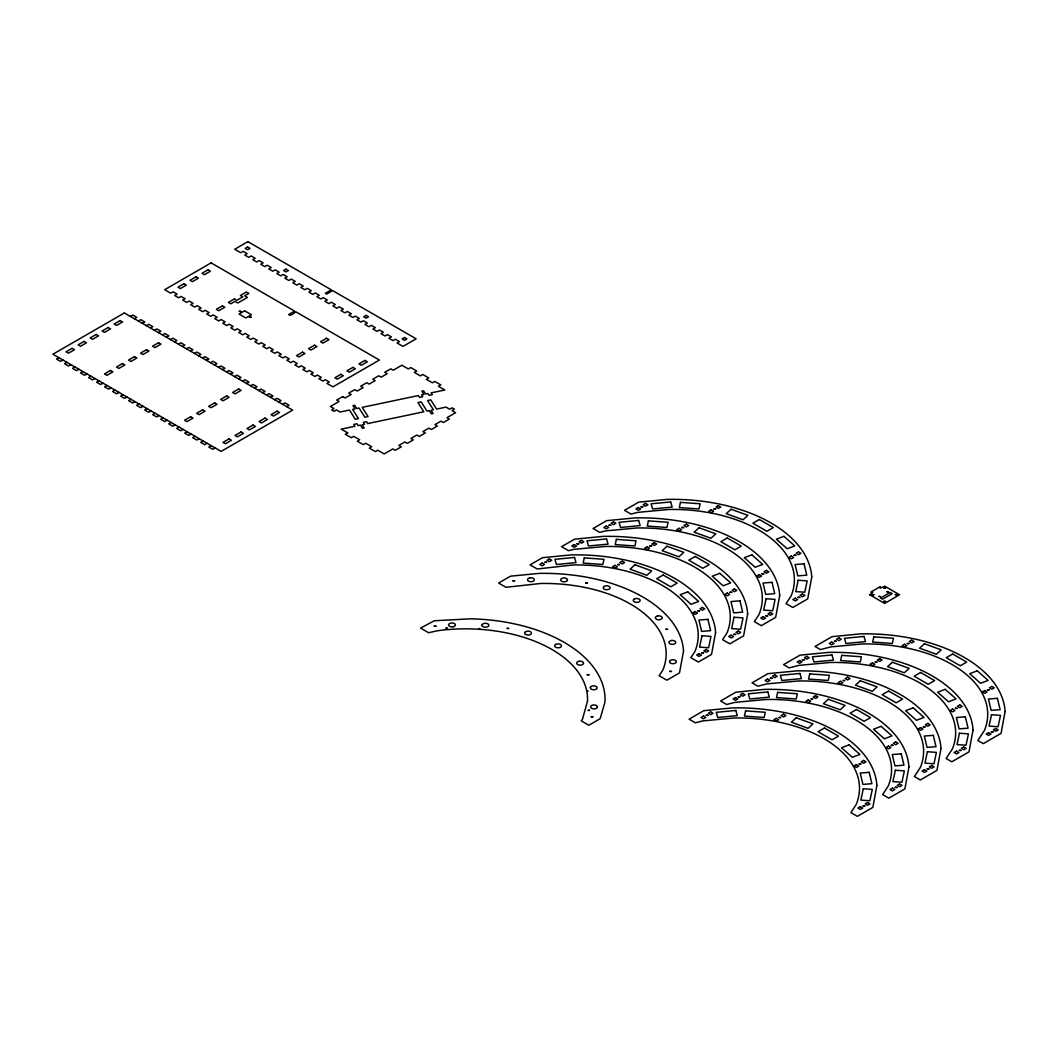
<?xml version="1.0" encoding="UTF-8"?>
<svg xmlns="http://www.w3.org/2000/svg" width="1058" height="1058" viewBox="0 0 1058 1058"><rect width="100%" height="100%" fill="white"/><g stroke="black" fill="none" stroke-linecap="round" stroke-linejoin="round"><path stroke-width="1.5" d="M58.904 357.697L56.51 359.085L60.518 361.4L62.911 360.011M130.385 316.435L132.792 315.046L136.799 317.347L134.392 318.736M66.919 362.325L64.525 363.714L68.532 366.028L70.926 364.64M138.4 321.05L140.807 319.661L144.814 321.976L142.407 323.364M74.933 366.954L72.539 368.343L76.533 370.644L78.94 369.268M146.414 325.679L148.821 324.29L152.828 326.605L150.421 327.993M82.947 371.57L80.54 372.958L84.547 375.273L86.954 373.884M154.428 330.308L156.835 328.919L160.842 331.233L158.435 332.622M90.962 376.198L88.555 377.587L92.562 379.901L94.969 378.513M162.443 334.936L164.85 333.548L168.857 335.862L166.45 337.251M98.976 380.827L96.569 382.216L100.576 384.53L102.983 383.141M170.457 339.565L172.864 338.176L176.871 340.491L174.464 341.879M106.99 385.456L104.583 386.844L108.59 389.159L110.997 387.77M178.471 344.181L180.878 342.805L184.886 345.106L182.479 346.495M115.005 390.085L112.598 391.473L116.605 393.788L119.012 392.399M186.486 348.809L188.893 347.421L192.887 349.735L190.493 351.124M123.019 394.713L120.612 396.102L124.619 398.403L127.026 397.014M194.5 353.438L196.894 352.049L200.901 354.364L198.507 355.752M131.033 399.329L128.626 400.718L132.634 403.032L135.04 401.643M202.514 358.067L204.908 356.678L208.915 358.993L206.522 360.381M139.048 403.958L136.641 405.346L140.648 407.661L143.055 406.272M210.529 362.696L212.923 361.307L216.93 363.621L214.523 365.01M147.062 408.586L144.655 409.975L148.662 412.289L151.069 410.901M218.53 367.324L220.937 365.936L224.944 368.25L222.537 369.639M155.076 413.215L152.669 414.604L156.677 416.918L159.07 415.529M226.544 371.94L228.951 370.551L232.958 372.866L230.551 374.254M163.077 417.844L160.684 419.233L164.691 421.547L167.085 420.158M234.559 376.569L236.966 375.18L240.973 377.494L238.566 378.883M171.092 422.473L168.698 423.848L172.705 426.162L175.099 424.774M242.573 381.197L244.98 379.809L248.987 382.123L246.58 383.512M179.106 427.088L176.712 428.477L180.706 430.791L183.113 429.403M250.587 385.826L252.994 384.438L257.001 386.752L254.594 388.141M187.121 431.717L184.714 433.106L188.721 435.42L191.128 434.031M258.602 390.455L261.009 389.066L265.016 391.381L262.609 392.769M195.135 436.346L192.728 437.734L196.735 440.049L199.142 438.66M266.616 395.084L269.023 393.695L273.03 396.009L270.623 397.385M203.149 440.974L200.742 442.363L204.749 444.677L207.156 443.289M274.63 399.699L277.037 398.311L281.044 400.625L278.638 402.014M211.164 445.603L208.757 446.992L212.764 449.306L215.171 447.918M282.645 404.328L285.052 402.939L289.059 405.254L286.652 406.642M445.762 628.399L447.269 627.87L446.053 628.571M479.274 628.399L479.948 628.888M587.454 690.861L588.129 691.258M589.504 710.011L587.997 710.434M589.213 710.698L588.751 710.341M482.064 624.934L482.038 625.437A3.399 1.957 0 0 0 484.855 627.182A3.399 1.957 0 0 0 488.505 626.058L488.77 625.569A3.399 1.957 0 0 0 486.825 623.466L485.08 623.294A3.399 1.957 0 0 0 482.064 624.934M590.39 687.475L590.562 688.48A3.399 1.957 0 0 0 593.181 689.723L594.08 689.75A3.399 1.957 0 0 0 597.122 687.607A3.399 1.957 0 0 0 593.419 685.835L592.546 685.954A3.399 1.957 0 0 0 590.39 687.475M597.4 706.784L597.069 707.776A3.399 1.957 0 0 1 594.252 708.873L593.366 708.847A3.399 1.957 0 0 1 590.668 706.546A3.399 1.957 0 0 1 594.649 704.998L595.495 705.157A3.399 1.957 0 0 1 597.4 706.784M872.083 594.662L873.882 594.741L872.083 594.662M683.547 651.014L679.5 672.901L666.871 680.188L659.108 675.718L662.863 670.031A121.829 70.331 0 0 0 540.823 583.474L505.962 587.296L498.596 583.037L510.459 576.187L538.958 573.41A139.59 80.593 0 0 1 683.547 651.014M715.592 632.499L711.545 654.399L698.346 662.017L690.848 657.679L694.921 651.516A121.829 70.331 0 0 0 572.881 564.972L537.226 568.992L530.071 564.866L542.503 557.685L571.016 554.908A139.59 80.593 0 0 1 715.592 632.499M747.649 613.997L743.602 635.884L729.835 643.833L722.588 639.654L726.965 633.015A121.829 70.331 0 0 0 604.938 546.47L573.529 549.393L568.503 550.689L561.56 546.682L574.56 539.183L603.073 536.393A139.59 80.593 0 0 1 747.649 613.997M779.706 595.495L775.659 617.383L761.324 625.662L754.328 621.628L759.022 614.513A121.829 70.331 0 0 0 636.982 527.968L605.586 530.878L599.767 532.386L593.049 528.511L606.618 520.668L635.117 517.891A139.59 80.593 0 0 1 779.706 595.495M811.764 576.98L807.717 598.881L792.812 607.477L786.068 603.589L791.08 596.011A121.829 70.331 0 0 0 669.04 509.453L637.643 512.376L631.031 514.082L624.524 510.326L638.662 502.166L667.175 499.389A139.59 80.593 0 0 1 811.764 576.98M876.884 785.512L872.837 807.399L857.364 816.34L850.883 812.597L856.2 804.53A121.829 70.331 0 0 0 734.173 717.985L702.763 720.895L695.384 722.812L689.089 719.175L703.795 710.685L732.308 707.908A139.59 80.593 0 0 1 876.884 785.512M908.941 766.997L904.894 788.898L888.852 798.155L882.623 794.558L888.257 786.028A121.829 70.331 0 0 0 766.217 699.47L734.821 702.393L726.648 704.509L720.577 701.004L735.852 692.183L764.352 689.406A139.59 80.593 0 0 1 908.941 766.997M940.998 748.495L936.952 770.396L920.328 779.984L914.363 776.532L920.315 767.513A121.829 70.331 0 0 0 798.274 680.968L766.878 683.891L757.912 686.206L752.053 682.833L767.896 673.682L796.41 670.904A139.59 80.593 0 0 1 940.998 748.495M973.043 729.994L968.996 751.881L951.816 761.8L946.103 758.507L952.359 749.011A121.829 70.331 0 0 0 830.332 662.467L798.935 665.376L789.175 667.902L783.542 664.649L799.954 655.166L828.467 652.389A139.59 80.593 0 0 1 973.043 729.994M1005.1 711.492L1001.053 733.379L983.305 743.629L977.843 740.468L984.416 730.509A121.829 70.331 0 0 0 862.376 643.952L830.98 646.874L820.453 649.599L815.03 646.478L832.011 636.665L860.511 633.887A139.59 80.593 0 0 1 1005.1 711.492M701.996 635.739L699.589 647.112L708.582 647.747L711.002 636.387L701.996 635.739M734.054 617.237L731.633 628.597L740.64 629.245L743.047 617.872L734.054 617.237M766.111 598.735L763.691 610.096L772.684 610.731L775.104 599.37L766.111 598.735M798.155 580.234L795.748 591.594L804.741 592.229L807.148 580.908L798.155 580.234M863.288 788.752L860.868 800.112L869.874 800.761L872.281 789.387L863.288 788.752M895.346 770.25L892.926 781.611L901.919 782.246L904.339 770.885L895.346 770.25M927.39 751.735L924.983 763.109L933.976 763.744L936.396 752.383L927.39 751.735M959.447 733.234L957.027 744.594L966.033 745.242L968.454 733.868L959.447 733.234M991.505 714.732L989.085 726.092L998.078 726.727L1000.498 715.367L991.505 714.732M584.281 557.883L583.156 563.068L602.835 564.483L603.959 559.298L584.281 557.883M616.338 539.368L615.214 544.566L634.893 545.981L636.017 540.783L616.338 539.368M648.382 520.867L647.271 526.064L666.95 527.479L668.074 522.282L648.382 520.867M680.439 502.365L679.315 507.549L699.007 508.964L700.118 503.78L680.439 502.365M745.573 710.883L744.448 716.081L764.127 717.496L765.251 712.298L745.573 710.883M777.63 692.382L776.506 697.579L796.185 698.994L797.309 693.797L777.63 692.382M809.674 673.88L808.55 679.064L828.242 680.479L829.353 675.295L809.674 673.88M841.732 655.365L840.607 660.562L860.286 661.977L861.41 656.78L841.732 655.365M873.789 636.863L872.665 642.061L892.344 643.476L893.468 638.278L873.789 636.863M239.28 311.33L241.065 311.462L239.28 311.33M249.463 317.202L251.235 317.334L249.463 317.202M434.269 626.124L435.936 626.257L434.269 626.124M512.892 580.749L514.558 580.868L512.892 580.749M507.126 628.399L508.792 628.531L507.218 628.28M544.949 562.234L546.616 562.367L544.949 562.234M576.994 543.733L578.673 543.865L576.994 543.733M585.735 583.011L587.415 583.143L585.735 583.011M609.051 525.231L610.717 525.35L609.051 525.231M587.256 674.66L588.936 674.792L587.256 674.66M617.793 564.509L619.459 564.628L617.793 564.509M591.197 716.716L592.864 716.848L591.197 716.716M641.108 506.716L642.775 506.848L641.108 506.716M649.85 546.007L651.516 546.126L649.85 546.007M681.894 527.492L683.574 527.625L681.894 527.492M665.866 629.272L667.545 629.404L665.866 629.272M669.807 671.341L671.486 671.473L669.807 671.341M713.952 508.991L715.618 509.123L713.952 508.991M697.923 610.77L699.589 610.902L697.923 610.77M701.864 652.839L703.53 652.958L701.864 652.839M729.98 592.268L731.647 592.387L729.98 592.268M706.228 715.248L707.908 715.367L706.228 715.248M733.921 634.324L735.588 634.456L733.921 634.324M762.038 573.753L763.704 573.886L762.038 573.753M738.286 696.733L739.952 696.865L738.286 696.733M765.966 615.822L767.645 615.954L765.966 615.822M794.082 555.252L795.761 555.384L794.082 555.252M770.343 678.231L772.009 678.363L770.343 678.231M798.023 597.32L799.689 597.439L798.023 597.32M779.085 717.509L780.751 717.641L779.164 717.39M802.387 659.729L804.067 659.848L802.387 659.729M811.129 699.007L812.808 699.14L811.221 698.888M834.445 641.227L836.111 641.346L834.445 641.227M843.186 680.506L844.853 680.625L843.266 680.387M869.623 594.675L884.594 603.417L899.578 594.768L884.594 586.106L881.79 587.6L879.78 586.899L870.879 592.057L872.176 593.141L869.623 594.675M871.673 592.189L872.89 592.282L871.726 592.096M879.687 587.56L880.904 587.653L879.687 587.56M879.026 596.434L880.243 596.527L879.026 596.434M883.721 587.917L885.493 588.063L883.8 587.798M883.721 601.341L885.493 601.473L883.721 601.341M887.027 591.806L888.257 591.898L887.027 591.806M875.244 661.991L876.91 662.123L875.244 661.991M895.332 594.636L897.118 594.768L895.332 594.636M859.215 763.783L860.881 763.902L859.215 763.783M863.156 805.839L864.822 805.971L863.156 805.839M907.288 643.489L908.967 643.621L907.288 643.489M891.272 745.268L892.939 745.401L891.272 745.268M895.2 787.337L896.88 787.469L895.2 787.337M923.317 726.767L924.996 726.899L923.317 726.767M927.258 768.835L928.924 768.954L927.258 768.835M955.374 708.265L957.04 708.384L955.374 708.265M959.315 750.32L960.981 750.453L959.315 750.32M987.431 689.75L989.098 689.882L987.431 689.75M991.359 731.819L993.039 731.951L991.359 731.819M587.494 701.19L582.442 719.321L581.252 720.842L588.83 725.246L600.124 718.726L604.938 702.274A139.59 80.593 0 0 0 470.532 618.798L434.256 620.781L420.555 628.095L428.556 632.724L437.589 630.74A121.829 70.331 0 0 1 587.494 701.19M524.847 632.459L524.662 632.949A3.399 1.957 0 0 0 525.456 634.39L526.897 634.959A3.399 1.957 0 0 0 530.838 634.231L531.248 633.782A3.399 1.957 0 0 0 529.185 631.269A3.399 1.957 0 0 0 524.847 632.459M669.74 661.025L669.569 662.043A3.399 1.957 0 0 0 671.737 663.551L672.597 663.67A3.399 1.957 0 0 0 676.234 662.149A3.399 1.957 0 0 0 674.118 659.875L673.245 659.756A3.399 1.957 0 0 0 669.74 661.025M567.419 580.062L567.22 580.564A3.399 1.957 0 0 1 564.588 581.807L562.843 581.702A3.399 1.957 0 0 1 560.687 580.194L560.661 579.678A3.399 1.957 0 0 1 564.364 577.919A3.399 1.957 0 0 1 567.419 580.062M603.761 586.74L603.417 587.216A3.399 1.957 0 0 0 605.348 589.557A3.399 1.957 0 0 0 609.606 588.751L609.963 588.288A3.399 1.957 0 0 0 609.13 586.383L607.609 585.854A3.399 1.957 0 0 0 603.761 586.74M634.932 564.76L630.092 569.178L646.861 575.301L651.702 570.87L634.932 564.76M666.99 546.259L662.149 550.676L678.905 556.799L683.759 552.369L666.99 546.259M699.047 527.744L694.193 532.174L710.963 538.284L715.803 533.867L699.047 527.744M731.091 509.242L726.251 513.659L743.02 519.782L747.861 515.365L731.091 509.242M796.224 717.76L791.384 722.191L808.14 728.314L812.994 723.884L796.224 717.76M828.282 699.259L823.428 703.689L840.197 709.799L845.038 705.382L828.282 699.259M860.326 680.757L855.486 685.174L872.255 691.297L877.095 686.867L860.326 680.757M892.383 662.242L887.543 666.672L904.299 672.795L909.153 668.365L892.383 662.242M924.441 643.74L919.6 648.17L936.356 654.28L941.197 649.863L924.441 643.74M634.245 599.106L633.716 599.516A3.399 1.957 0 0 0 633.808 601.473L635.091 602.174A3.399 1.957 0 0 0 638.49 602.121L639.177 601.804A3.399 1.957 0 0 0 639.045 599.026A3.399 1.957 0 0 0 634.245 599.106M555.754 644.415L555.199 644.811A3.399 1.957 0 0 0 555.106 646.769L556.323 647.509A3.399 1.957 0 0 0 559.722 647.562L560.436 647.258A3.399 1.957 0 0 0 560.568 644.481A3.399 1.957 0 0 0 555.754 644.415M124.381 312.956L52.9 354.232L221.175 451.382L292.656 410.107L124.381 312.956M211.097 262.887L164.651 289.707L170.655 293.185L173.062 291.796L177.07 294.111L174.663 295.499L178.67 297.801L181.077 296.425L185.084 298.726L182.677 300.115L186.684 302.429L189.091 301.041L193.098 303.355L190.691 304.744L194.698 307.058L197.105 305.669L201.113 307.984L198.706 309.372L202.713 311.687L205.12 310.298L209.114 312.613L206.72 314.001L210.727 316.316L213.121 314.927L217.128 317.241L214.734 318.63L218.742 320.944L221.135 319.556L225.142 321.87L222.749 323.245L226.756 325.56L229.15 324.171L233.157 326.486L230.75 327.874L234.757 330.189L237.164 328.8L241.171 331.114L238.764 332.503L242.771 334.817L245.178 333.429L249.185 335.743L246.779 337.132L250.786 339.446L253.193 338.057L257.2 340.372L254.793 341.76L258.8 344.075L261.207 342.686L265.214 345.001L262.807 346.389L266.814 348.704L269.221 347.315L273.228 349.629L270.822 351.005L274.829 353.319L277.236 351.93L281.243 354.245L278.836 355.633L282.843 357.948L285.25 356.559L289.257 358.874L286.85 360.262L290.857 362.577L293.264 361.188L297.272 363.502L294.865 364.891L298.872 367.205L301.279 365.817L305.286 368.131L302.879 369.52L306.886 371.834L309.293 370.445L313.287 372.76L310.893 374.148L314.9 376.463L317.294 375.074L321.301 377.375L318.908 378.764L322.915 381.078L325.309 379.69L329.316 382.004L326.922 383.393L332.926 386.871L379.386 360.037L295.883 311.832L291.942 314.583L289.879 315.31L288.596 314.57L294.6 311.092L211.097 262.887M247.863 241.66L234.717 249.252L240.735 252.717L243.142 251.328L247.149 253.642L244.742 255.031L248.749 257.345L251.156 255.957L255.163 258.271L252.756 259.66L256.763 261.974L259.157 260.585L263.164 262.9L260.771 264.288L264.778 266.603L267.171 265.214L271.179 267.529L268.785 268.917L272.792 271.232L275.186 269.843L279.193 272.157L276.799 273.546L280.793 275.86L283.2 274.472L287.207 276.773L284.8 278.161L288.808 280.476L291.214 279.087L295.222 281.402L292.815 282.79L296.822 285.105L299.229 283.716L303.236 286.03L300.829 287.419L304.836 289.733L307.243 288.345L311.25 290.659L308.843 292.048L312.851 294.362L315.258 292.973L319.265 295.288L316.858 296.676L320.865 298.991L323.272 297.602L327.279 299.917L324.872 301.305L328.879 303.606L331.286 302.231L335.293 304.532L332.886 305.921L336.894 308.235L339.301 306.846L343.308 309.161L340.901 310.549L344.908 312.864L347.315 311.475L351.322 313.79L348.915 315.178L352.922 317.493L355.329 316.104L359.336 318.418L356.93 319.807L360.937 322.121L363.33 320.733L367.338 323.047L364.944 324.436L368.951 326.75L371.345 325.361L375.352 327.676L372.958 329.064L376.965 331.366L379.359 329.977L383.366 332.291L380.973 333.68L384.967 335.994L387.373 334.606L391.381 336.92L388.974 338.309L392.981 340.623L395.388 339.234L399.395 341.549L396.988 342.937L403.005 346.402L416.151 338.825L332.648 290.606L326.631 294.084L325.348 293.344L331.366 289.866L247.863 241.66M72.089 348.333L66.085 351.798L68.492 353.187L74.496 349.722L72.089 348.333M84.111 341.39L78.107 344.855L80.501 346.244L86.518 342.779L84.111 341.39M96.133 334.447L90.128 337.912L92.522 339.301L98.539 335.836L96.133 334.447M108.154 327.504L102.137 330.982L104.544 332.371L110.561 328.893L108.154 327.504M120.176 320.574L114.158 324.039L116.565 325.428L122.583 321.963L120.176 320.574M183.999 283.716L177.982 287.194L180.389 288.583L186.406 285.105L183.999 283.716M196.021 276.773L190.004 280.251L192.411 281.64L198.428 278.161L196.021 276.773M208.042 269.843L202.025 273.308L204.432 274.696L210.436 271.232L208.042 269.843M247.625 246.99L245.218 248.379L247.625 249.754L250.032 248.379L247.625 246.99M110.482 370.485L104.464 373.963L106.871 375.352L112.875 371.874L110.482 370.485M122.49 363.542L116.486 367.02L118.893 368.409L124.897 364.931L122.49 363.542M134.511 356.612L128.507 360.077L130.914 361.466L136.918 358.001L134.511 356.612M146.533 349.669L140.529 353.134L142.936 354.523L148.94 351.058L146.533 349.669M158.555 342.726L152.55 346.204L154.944 347.593L160.961 344.114L158.555 342.726M222.378 305.881L216.374 309.346L218.781 310.735L224.785 307.27L222.378 305.881M234.4 298.938L228.396 302.416L230.803 303.791L235.008 301.371L237.812 302.985L247.427 297.43L244.623 295.817L248.828 293.383L246.421 291.995L240.417 295.473L242.811 296.862L236.807 300.327L234.4 298.938M286.004 269.142L283.61 270.531L286.004 271.919L288.411 270.531L286.004 269.142M244.649 310.814L239.042 314.054L245.853 317.982L251.46 314.742L244.649 310.814M190.612 416.746L184.595 420.224L187.002 421.613L193.019 418.135L190.612 416.746M202.633 409.816L196.616 413.281L199.023 414.67L205.027 411.205L202.633 409.816M214.655 402.873L208.638 406.338L211.045 407.727L217.049 404.262L214.655 402.873M226.663 395.93L220.659 399.408L223.066 400.797L229.07 397.319L226.663 395.93M238.685 389L232.681 392.465L235.088 393.854L241.092 390.376L238.685 389M302.522 352.142L296.505 355.62L298.911 356.996L304.916 353.531L302.522 352.142M314.53 345.199L308.526 348.677L310.933 350.066L316.937 346.588L314.53 345.199M326.552 338.269L320.548 341.734L322.954 343.123L328.959 339.658L326.552 338.269M366.147 315.416L363.74 316.792L366.147 318.18L368.541 316.792L366.147 315.416M228.991 438.911L222.987 442.389L225.394 443.765L231.398 440.3L228.991 438.911M241.012 431.968L235.008 435.446L237.402 436.835L243.419 433.357L241.012 431.968M253.034 425.038L247.017 428.503L249.423 429.892L255.441 426.427L253.034 425.038M265.055 418.095L259.038 421.56L261.445 422.949L267.462 419.484L265.055 418.095M277.077 411.152L271.06 414.63L273.467 416.019L279.471 412.541L277.077 411.152M340.901 374.307L334.883 377.772L337.29 379.161L343.308 375.696L340.901 374.307M352.922 367.364L346.905 370.829L349.312 372.218L355.329 368.753L352.922 367.364M364.944 360.421L358.926 363.899L361.333 365.288L367.338 361.81L364.944 360.421M404.526 337.568L402.119 338.957L404.526 340.345L406.933 338.957L404.526 337.568M342.699 396.605L336.695 400.069L339.102 401.458L330.413 406.47L334.024 408.547L331.617 409.935L334.024 411.324L336.431 409.935L340.041 412.025L349.471 410.041L355.276 419.259L358.477 418.584L352.658 409.367L354.999 408.877L352.975 405.65L354.668 405.293L356.705 408.52L359.046 408.031L364.865 417.249L368.065 416.574L362.246 407.356L418.373 395.56L419.537 397.411L422.724 396.737L421.56 394.885L423.901 394.396L421.877 391.169L423.57 390.812L425.607 394.039L427.948 393.55L429.112 395.388L432.312 394.713L431.148 392.875L444.823 390.005L438.382 386.289L440.789 384.9L434.772 381.422L432.378 382.811L426.361 379.346L428.768 377.957L422.75 374.492L420.357 375.881L414.339 372.403L416.746 371.014L410.742 367.549L408.335 368.938L401.881 365.208L393.192 370.234L390.786 368.845L384.768 372.31L387.175 373.699L381.171 377.177L378.764 375.788L372.76 379.253L375.154 380.642L369.149 384.107L366.742 382.718L360.738 386.196L363.132 387.585L357.128 391.05L354.721 389.661L348.717 393.126L351.124 394.515L345.106 397.993L342.699 396.605M347.672 432.854L345.278 434.243L351.282 437.708L353.689 436.332L359.694 439.797L357.287 441.186L363.304 444.651L365.711 443.262L371.715 446.74L369.308 448.129L375.326 451.594L377.732 450.205L384.173 453.935L392.875 448.909L395.269 450.298L401.286 446.833L398.879 445.444L404.897 441.966L407.29 443.355L413.308 439.89L410.901 438.501L416.905 435.036L419.312 436.425L425.329 432.947L422.922 431.558L428.926 428.093L431.333 429.482L437.351 426.004L434.944 424.615L440.948 421.15L443.355 422.539L449.359 419.074L446.965 417.685L455.641 412.673L452.031 410.583L454.437 409.195L452.031 407.819L449.624 409.195L446.026 407.118L436.597 409.102L430.778 399.884L427.577 400.546L433.396 409.777L431.056 410.266L433.092 413.493L431.386 413.85L429.35 410.623L427.009 411.112L421.19 401.895L418.003 402.569L423.808 411.787L367.695 423.584L366.531 421.732L363.33 422.406L364.494 424.245L362.153 424.747L364.19 427.974L362.484 428.331L360.447 425.104L358.107 425.594L356.943 423.755L353.742 424.417L354.906 426.268L341.231 429.138L347.672 432.854M542.159 563.054L539.752 564.443L542.159 565.832L544.566 564.443L542.159 563.054M549.366 558.889L546.96 560.277L549.366 561.666L551.773 560.277L549.366 558.889M574.216 544.553L571.809 545.941L574.216 547.33L576.61 545.941L574.216 544.553M581.424 540.387L579.017 541.775L581.424 543.164L583.831 541.775L581.424 540.387M606.26 526.051L603.867 527.439L606.26 528.828L608.667 527.439L606.26 526.051M613.481 521.885L611.074 523.274L613.481 524.662L615.875 523.274L613.481 521.885M638.318 507.536L635.911 508.924L638.318 510.313L640.725 508.924L638.318 507.536M645.525 503.383L643.132 504.772L645.525 506.147L647.932 504.772L645.525 503.383M615.002 565.329L612.608 566.718L615.002 568.106L617.409 566.718L615.002 565.329M622.223 561.163L619.816 562.552L622.223 563.94L624.617 562.552L622.223 561.163M647.06 546.827L644.653 548.216L647.06 549.591L649.467 548.216L647.06 546.827M654.267 542.661L651.873 544.05L654.267 545.439L656.674 544.05L654.267 542.661M679.117 528.312L676.71 529.701L679.117 531.09L681.511 529.701L679.117 528.312M686.325 524.146L683.918 525.535L686.325 526.924L688.732 525.535L686.325 524.146M711.161 509.811L708.767 511.199L711.161 512.588L713.568 511.199L711.161 509.811M718.382 505.645L715.975 507.033L718.382 508.422L720.776 507.033L718.382 505.645M663.154 575.01L656.74 578.713L670.759 586.806L677.173 583.103L663.154 575.01M695.199 556.495L688.798 560.198L702.816 568.291L709.23 564.602L695.199 556.495M727.256 537.993L720.842 541.696L734.874 549.79L741.274 546.087L727.256 537.993M759.313 519.491L752.899 523.194L766.918 531.288L773.332 527.585L759.313 519.491M695.146 611.59L692.739 612.979L695.146 614.367L697.539 612.979L695.146 611.59M702.353 607.424L699.946 608.813L702.353 610.202L704.76 608.813L702.353 607.424M727.19 593.088L724.783 594.477L727.19 595.866L729.597 594.477L727.19 593.088M734.411 588.922L732.004 590.311L734.411 591.7L736.804 590.311L734.411 588.922M759.247 574.587L756.84 575.975L759.247 577.351L761.654 575.975L759.247 574.587M766.455 570.421L764.048 571.809L766.455 573.198L768.862 571.809L766.455 570.421M791.305 556.072L788.898 557.46L791.305 558.849L793.698 557.46L791.305 556.072M798.512 551.906L796.105 553.294L798.512 554.683L800.919 553.294L798.512 551.906M699.074 653.659L696.68 655.047L699.074 656.436L701.48 655.047L699.074 653.659M706.294 649.493L703.887 650.882L706.294 652.27L708.688 650.882L706.294 649.493M731.131 635.144L728.724 636.532L731.131 637.921L733.538 636.532L731.131 635.144M738.339 630.991L735.945 632.38L738.339 633.768L740.745 632.38L738.339 630.991M763.188 616.642L760.781 618.031L763.188 619.419L765.595 618.031L763.188 616.642M770.396 612.476L767.989 613.865L770.396 615.253L772.803 613.865L770.396 612.476M795.232 598.14L792.839 599.529L795.232 600.918L797.639 599.529L795.232 598.14M802.453 593.974L800.046 595.363L802.453 596.752L804.86 595.363L802.453 593.974M890.201 592.454L880.587 598.008L882.584 599.159L892.198 593.604L890.201 592.454M703.451 716.068L701.044 717.456L703.451 718.845L705.845 717.456L703.451 716.068M710.659 711.902L708.252 713.29L710.659 714.679L713.066 713.29L710.659 711.902M735.495 697.566L733.101 698.941L735.495 700.33L737.902 698.941L735.495 697.566M742.716 693.4L740.309 694.789L742.716 696.177L745.123 694.789L742.716 693.4M767.553 679.051L765.146 680.439L767.553 681.828L769.96 680.439L767.553 679.051M774.76 674.885L772.366 676.274L774.76 677.662L777.167 676.274L774.76 674.885M799.61 660.549L797.203 661.938L799.61 663.326L802.017 661.938L799.61 660.549M806.818 656.383L804.411 657.772L806.818 659.16L809.225 657.772L806.818 656.383M831.654 642.047L829.26 643.436L831.654 644.825L834.061 643.436L831.654 642.047M838.875 637.881L836.468 639.27L838.875 640.659L841.282 639.27L838.875 637.881M776.294 718.329L773.887 719.718L776.294 721.106L778.701 719.718L776.294 718.329M783.502 714.176L781.108 715.565L783.502 716.94L785.909 715.565L783.502 714.176M808.352 699.827L805.945 701.216L808.352 702.605L810.759 701.216L808.352 699.827M815.559 695.661L813.152 697.05L815.559 698.439L817.966 697.05L815.559 695.661M840.396 681.326L838.002 682.714L840.396 684.103L842.803 682.714L840.396 681.326M847.617 677.16L845.21 678.548L847.617 679.937L850.024 678.548L847.617 677.16M872.453 662.824L870.046 664.199L872.453 665.588L874.86 664.199L872.453 662.824M879.661 658.658L877.267 660.047L879.661 661.435L882.068 660.047L879.661 658.658M904.511 644.309L902.104 645.697L904.511 647.086L906.918 645.697L904.511 644.309M911.718 640.143L909.311 641.532L911.718 642.92L914.125 641.532L911.718 640.143M824.447 728.01L818.032 731.713L832.051 739.807L838.465 736.104L824.447 728.01M856.491 709.508L850.077 713.211L864.108 721.305L870.522 717.602L856.491 709.508M888.548 691.006L882.134 694.696L896.166 702.803L902.567 699.1L888.548 691.006M920.605 672.491L914.191 676.194L928.21 684.288L934.624 680.598L920.605 672.491M952.65 653.989L946.249 657.692L960.267 665.786L966.681 662.083L952.65 653.989M856.425 764.603L854.031 765.992L856.425 767.381L858.832 765.992L856.425 764.603M863.645 760.438L861.238 761.826L863.645 763.215L866.039 761.826L863.645 760.438M888.482 746.088L886.075 747.477L888.482 748.866L890.889 747.477L888.482 746.088M895.69 741.936L893.296 743.311L895.69 744.7L898.097 743.311L895.69 741.936M920.539 727.587L918.132 728.975L920.539 730.364L922.933 728.975L920.539 727.587M927.747 723.421L925.34 724.809L927.747 726.198L930.154 724.809L927.747 723.421M952.584 709.085L950.19 710.473L952.584 711.862L954.99 710.473L952.584 709.085M959.804 704.919L957.397 706.308L959.804 707.696L962.198 706.308L959.804 704.919M984.641 690.57L982.234 691.958L984.641 693.347L987.048 691.958L984.641 690.57M991.849 686.417L989.455 687.806L991.849 689.194L994.255 687.806L991.849 686.417M860.366 806.659L857.959 808.048L860.366 809.436L862.773 808.048L860.366 806.659M867.573 802.493L865.18 803.882L867.573 805.27L869.98 803.882L867.573 802.493M892.423 788.157L890.016 789.546L892.423 790.934L894.83 789.546L892.423 788.157M899.631 783.991L897.224 785.38L899.631 786.768L902.038 785.38L899.631 783.991M924.48 769.655L922.073 771.044L924.48 772.433L926.874 771.044L924.48 769.655M931.688 765.489L929.281 766.878L931.688 768.267L934.095 766.878L931.688 765.489M956.525 751.14L954.118 752.529L956.525 753.918L958.932 752.529L956.525 751.14M963.745 746.988L961.338 748.363L963.745 749.752L966.139 748.363L963.745 746.988M988.582 732.639L986.175 734.027L988.582 735.416L990.989 734.027L988.582 732.639M995.79 728.473L993.383 729.861L995.79 731.25L998.197 729.861L995.79 728.473M783.925 536.327L776.334 539.183L787.192 548.771L794.783 545.902L783.925 536.327M751.868 554.828L744.277 557.698L755.148 567.273L762.725 564.417L751.868 554.828M719.81 573.33L712.232 576.2L723.09 585.788L730.681 582.918L719.81 573.33M687.766 591.845L680.175 594.702L691.033 604.29L698.624 601.42L687.766 591.845M977.261 670.825L969.683 673.695L980.541 683.27L988.119 680.4L977.261 670.825M945.217 689.327L937.626 692.197L948.484 701.771L956.075 698.915L945.217 689.327M913.16 707.842L905.569 710.698L916.426 720.286L924.018 717.417L913.16 707.842M881.102 726.343L873.524 729.213L884.382 738.788L891.96 735.918L881.102 726.343M849.045 744.845L841.467 747.715L852.325 757.29L859.916 754.433L849.045 744.845M657.6 615.954L656.806 616.192A3.399 1.957 0 0 0 655.537 618.467L656.542 619.3A3.399 1.957 0 0 0 659.015 619.763L659.888 619.644A3.399 1.957 0 0 0 661.938 617.145A3.399 1.957 0 0 0 657.6 615.954M579.176 661.276L578.356 661.488A3.399 1.957 0 0 0 576.98 663.948A3.399 1.957 0 0 0 581.027 665.059L581.834 664.86A3.399 1.957 0 0 0 583.368 662.639L582.469 661.766A3.399 1.957 0 0 0 579.176 661.276M530.256 577.787L529.423 577.959A3.399 1.957 0 0 0 527.519 579.572L527.572 580.088A3.399 1.957 0 0 0 531.552 581.649A3.399 1.957 0 0 0 534.237 579.348L533.959 578.858A3.399 1.957 0 0 0 531.142 577.761L530.256 577.787M671.804 640.474L670.957 640.632A3.399 1.957 0 0 0 669.013 642.735A3.399 1.957 0 0 0 672.042 644.362L672.928 644.348A3.399 1.957 0 0 0 675.745 642.603L675.467 641.598A3.399 1.957 0 0 0 671.804 640.474M453.181 626.759L451.422 626.865A3.399 1.957 0 0 1 448.804 625.609L448.605 625.119A3.399 1.957 0 0 1 451.224 623.017A3.399 1.957 0 0 1 455.178 624.233L455.363 624.723A3.399 1.957 0 0 1 453.181 626.759M670.679 501.942L651.106 503.806L652.588 508.977L672.161 507.099L670.679 501.942M638.622 520.443L619.062 522.308L620.543 527.479L640.103 525.601L638.622 520.443M606.565 538.945L587.005 540.823L588.486 545.981L608.046 544.116L606.565 538.945M574.52 557.46L554.947 559.325L556.429 564.483L576.002 562.618L574.52 557.46M864.016 636.44L844.456 638.305L845.937 643.476L865.497 641.598L864.016 636.44M831.972 654.942L812.399 656.82L813.88 661.977L833.453 660.113L831.972 654.942M799.914 673.457L780.341 675.321L781.822 680.479L801.395 678.614L799.914 673.457M767.857 691.958L748.297 693.823L749.778 698.994L769.338 697.116L767.857 691.958M735.799 710.46L716.24 712.338L717.721 717.496L737.281 715.631L735.799 710.46M804.054 563.821L795.074 564.536L797.798 575.883L806.778 575.155L804.054 563.821M772.009 582.323L763.03 583.037L765.754 594.384L774.734 593.67L772.009 582.323M739.952 600.825L730.972 601.552L733.697 612.886L742.676 612.172L739.952 600.825M707.895 619.34L698.915 620.054L701.639 631.401L710.619 630.674L707.895 619.34M997.403 698.32L988.423 699.034L991.148 710.381L1000.127 709.667L997.403 698.32M965.346 716.821L956.366 717.549L959.09 728.883L968.07 728.168L965.346 716.821M933.288 735.336L924.308 736.051L927.033 747.398L936.013 746.67L933.288 735.336M901.244 753.838L892.264 754.552L894.989 765.899L903.968 765.172L901.244 753.838M869.187 772.34L860.207 773.067L862.931 784.401L871.911 783.687L869.187 772.34"/></g></svg>
